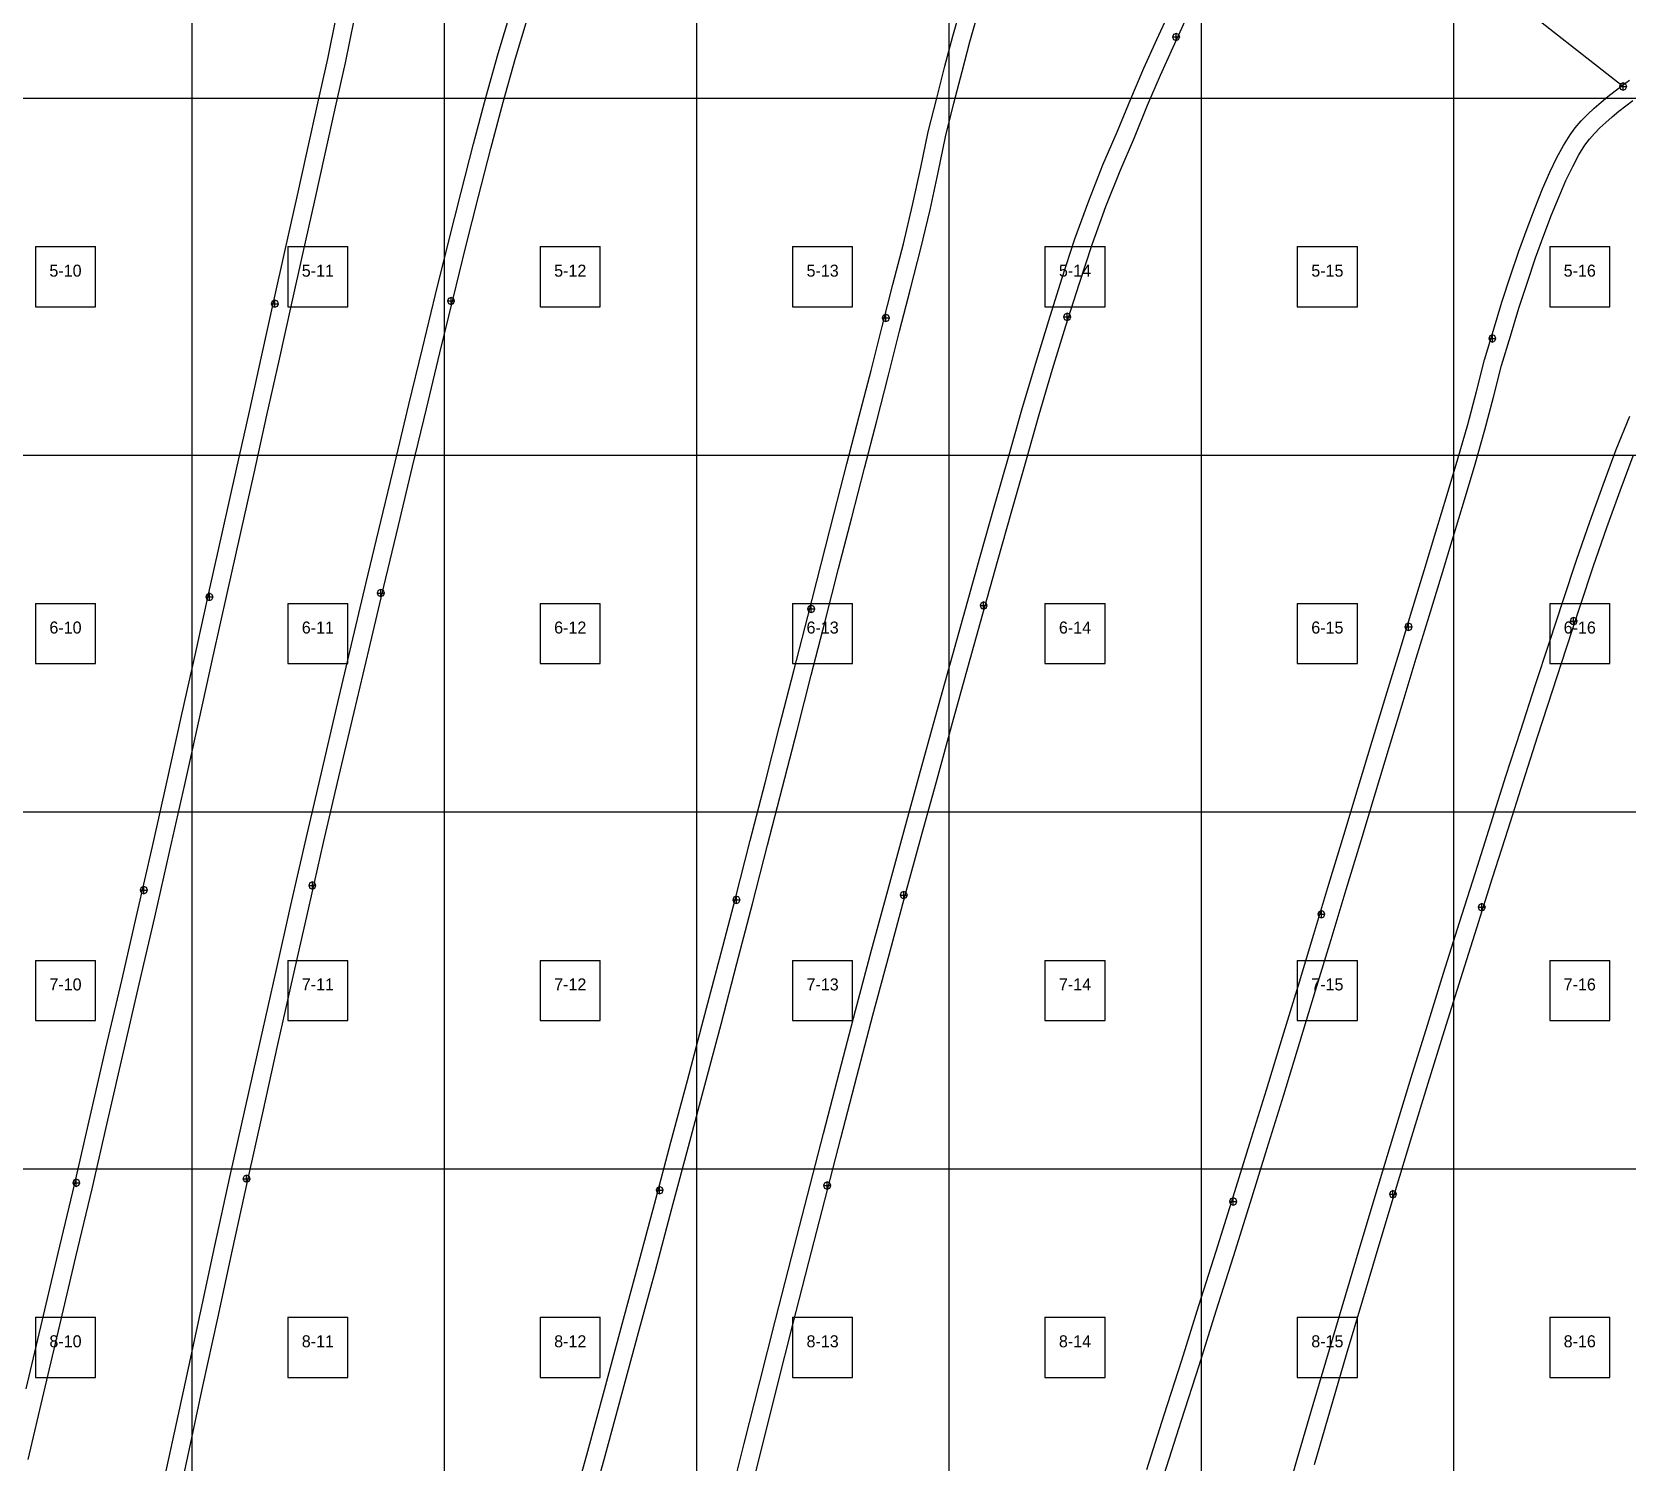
# Model space of a CAD drawing. Header units: metres. Extents: x 0 to 4830, y -2970 to 0.
# Drawn here: x 1967 to 3294, y -2323 to -1133 of the extents above; entities that cross this region are included whole.
import ezdxf
from ezdxf.enums import TextEntityAlignment as Align

# ---------------------------------------------------------------- set-up
doc = ezdxf.new("R2010")
doc.units = ezdxf.units.M
doc.layers.add('default', color=7, linetype='Continuous')
doc.layers.add('TEXTLAYER', color=7, linetype='Continuous')

msp = doc.modelspace()

# ---------------------------------------------------------------- linework, layer by layer
at = {"color": 9}
for p, q in [((2100, -891), (2100, -1188)), ((2100, -891), (2100, -1188)), ((2310, -891), (2310, -1188)), ((2310, -891), (2310, -1188)), ((2520, -891), (2520, -1188)), ((2520, -891), (2520, -1188)), ((2730, -891), (2730, -1188)), ((2730, -891), (2730, -1188)), ((2940, -891), (2940, -1188)), ((2940, -891), (2940, -1188)), ((3150, -891), (3150, -1188)), ((3150, -891), (3150, -1188)), ((1890, -1188), (2100, -1188)), ((1890, -1188), (2100, -1188)), ((2100, -1188), (2310, -1188)), ((2100, -1188), (2100, -1485)), ((2100, -1188), (2310, -1188)), ((2100, -1188), (2100, -1485)), ((2310, -1188), (2520, -1188)), ((2310, -1188), (2310, -1485)), ((2310, -1188), (2520, -1188)), ((2310, -1188), (2310, -1485)), ((2520, -1188), (2730, -1188)), ((2520, -1188), (2520, -1485)), ((2520, -1188), (2730, -1188)), ((2520, -1188), (2520, -1485)), ((2730, -1188), (2940, -1188)), ((2730, -1188), (2730, -1485)), ((2730, -1188), (2940, -1188)), ((2730, -1188), (2730, -1485)), ((2940, -1188), (3150, -1188)), ((2940, -1188), (2940, -1485)), ((2940, -1188), (3150, -1188)), ((2940, -1188), (2940, -1485)), ((3150, -1188), (3360, -1188)), ((3150, -1188), (3150, -1485)), ((3150, -1188), (3360, -1188)), ((3150, -1188), (3150, -1485)), ((1970, -1311.5), (2020, -1311.5)), ((1970, -1311.5), (1970, -1361.5)), ((2020, -1361.5), (2020, -1311.5)), ((2180, -1311.5), (2230, -1311.5)), ((2180, -1311.5), (2180, -1361.5)), ((2230, -1361.5), (2230, -1311.5)), ((2390, -1311.5), (2440, -1311.5)), ((2390, -1311.5), (2390, -1361.5)), ((2440, -1361.5), (2440, -1311.5)), ((2600, -1311.5), (2650, -1311.5)), ((2600, -1311.5), (2600, -1361.5)), ((2650, -1361.5), (2650, -1311.5)), ((2810, -1311.5), (2860, -1311.5)), ((2810, -1311.5), (2810, -1361.5)), ((2860, -1361.5), (2860, -1311.5)), ((3020, -1311.5), (3070, -1311.5)), ((3020, -1311.5), (3020, -1361.5)), ((3070, -1361.5), (3070, -1311.5)), ((3230, -1311.5), (3280, -1311.5)), ((3230, -1311.5), (3230, -1361.5)), ((3280, -1361.5), (3280, -1311.5)), ((1970, -1361.5), (2020, -1361.5)), ((2180, -1361.5), (2230, -1361.5)), ((2390, -1361.5), (2440, -1361.5)), ((2600, -1361.5), (2650, -1361.5)), ((2810, -1361.5), (2860, -1361.5)), ((3020, -1361.5), (3070, -1361.5)), ((3230, -1361.5), (3280, -1361.5)), ((1890, -1485), (2100, -1485)), ((1890, -1485), (2100, -1485)), ((2100, -1485), (2310, -1485)), ((2100, -1485), (2100, -1782)), ((2100, -1485), (2310, -1485)), ((2100, -1485), (2100, -1782)), ((2310, -1485), (2520, -1485)), ((2310, -1485), (2310, -1782)), ((2310, -1485), (2520, -1485)), ((2310, -1485), (2310, -1782)), ((2520, -1485), (2730, -1485)), ((2520, -1485), (2520, -1782)), ((2520, -1485), (2730, -1485)), ((2520, -1485), (2520, -1782)), ((2730, -1485), (2940, -1485)), ((2730, -1485), (2730, -1782)), ((2730, -1485), (2940, -1485)), ((2730, -1485), (2730, -1782)), ((2940, -1485), (3150, -1485)), ((2940, -1485), (2940, -1782)), ((2940, -1485), (3150, -1485)), ((2940, -1485), (2940, -1782)), ((3150, -1485), (3360, -1485)), ((3150, -1485), (3150, -1782)), ((3150, -1485), (3360, -1485)), ((3150, -1485), (3150, -1782)), ((1970, -1608.5), (2020, -1608.5)), ((1970, -1608.5), (1970, -1658.5)), ((2020, -1658.5), (2020, -1608.5)), ((2180, -1608.5), (2230, -1608.5)), ((2180, -1608.5), (2180, -1658.5)), ((2230, -1658.5), (2230, -1608.5)), ((2390, -1608.5), (2440, -1608.5)), ((2390, -1608.5), (2390, -1658.5)), ((2440, -1658.5), (2440, -1608.5)), ((2600, -1608.5), (2650, -1608.5)), ((2600, -1608.5), (2600, -1658.5)), ((2650, -1658.5), (2650, -1608.5)), ((2810, -1608.5), (2860, -1608.5)), ((2810, -1608.5), (2810, -1658.5)), ((2860, -1658.5), (2860, -1608.5)), ((3020, -1608.5), (3070, -1608.5)), ((3020, -1608.5), (3020, -1658.5)), ((3070, -1658.5), (3070, -1608.5)), ((3230, -1608.5), (3280, -1608.5)), ((3230, -1608.5), (3230, -1658.5)), ((3280, -1658.5), (3280, -1608.5)), ((1970, -1658.5), (2020, -1658.5)), ((2180, -1658.5), (2230, -1658.5)), ((2390, -1658.5), (2440, -1658.5)), ((2600, -1658.5), (2650, -1658.5)), ((2810, -1658.5), (2860, -1658.5)), ((3020, -1658.5), (3070, -1658.5)), ((3230, -1658.5), (3280, -1658.5)), ((1890, -1782), (2100, -1782)), ((1890, -1782), (2100, -1782)), ((2100, -1782), (2310, -1782)), ((2100, -1782), (2100, -2079)), ((2100, -1782), (2310, -1782)), ((2100, -1782), (2100, -2079)), ((2310, -1782), (2520, -1782)), ((2310, -1782), (2310, -2079)), ((2310, -1782), (2520, -1782)), ((2310, -1782), (2310, -2079)), ((2520, -1782), (2730, -1782)), ((2520, -1782), (2520, -2079)), ((2520, -1782), (2730, -1782)), ((2520, -1782), (2520, -2079)), ((2730, -1782), (2940, -1782)), ((2730, -1782), (2730, -2079)), ((2730, -1782), (2940, -1782)), ((2730, -1782), (2730, -2079)), ((2940, -1782), (3150, -1782)), ((2940, -1782), (2940, -2079)), ((2940, -1782), (3150, -1782)), ((2940, -1782), (2940, -2079)), ((3150, -1782), (3360, -1782)), ((3150, -1782), (3150, -2079)), ((3150, -1782), (3360, -1782)), ((3150, -1782), (3150, -2079)), ((1970, -1905.5), (2020, -1905.5)), ((1970, -1905.5), (1970, -1955.5)), ((2020, -1955.5), (2020, -1905.5)), ((2180, -1905.5), (2230, -1905.5)), ((2180, -1905.5), (2180, -1955.5)), ((2230, -1955.5), (2230, -1905.5)), ((2390, -1905.5), (2440, -1905.5)), ((2390, -1905.5), (2390, -1955.5)), ((2440, -1955.5), (2440, -1905.5)), ((2600, -1905.5), (2650, -1905.5)), ((2600, -1905.5), (2600, -1955.5)), ((2650, -1955.5), (2650, -1905.5)), ((2810, -1905.5), (2860, -1905.5)), ((2810, -1905.5), (2810, -1955.5)), ((2860, -1955.5), (2860, -1905.5)), ((3020, -1905.5), (3070, -1905.5)), ((3020, -1905.5), (3020, -1955.5)), ((3070, -1955.5), (3070, -1905.5)), ((3230, -1905.5), (3280, -1905.5)), ((3230, -1905.5), (3230, -1955.5)), ((3280, -1955.5), (3280, -1905.5)), ((1970, -1955.5), (2020, -1955.5)), ((2180, -1955.5), (2230, -1955.5)), ((2390, -1955.5), (2440, -1955.5)), ((2600, -1955.5), (2650, -1955.5)), ((2810, -1955.5), (2860, -1955.5)), ((3020, -1955.5), (3070, -1955.5)), ((3230, -1955.5), (3280, -1955.5)), ((1890, -2079), (2100, -2079)), ((1890, -2079), (2100, -2079)), ((2100, -2079), (2310, -2079)), ((2100, -2079), (2100, -2376)), ((2100, -2079), (2310, -2079)), ((2100, -2079), (2100, -2376)), ((2310, -2079), (2520, -2079)), ((2310, -2079), (2310, -2376)), ((2310, -2079), (2520, -2079)), ((2310, -2079), (2310, -2376)), ((2520, -2079), (2730, -2079)), ((2520, -2079), (2520, -2376)), ((2520, -2079), (2730, -2079)), ((2520, -2079), (2520, -2376)), ((2730, -2079), (2940, -2079)), ((2730, -2079), (2730, -2376)), ((2730, -2079), (2940, -2079)), ((2730, -2079), (2730, -2376)), ((2940, -2079), (3150, -2079)), ((2940, -2079), (2940, -2376)), ((2940, -2079), (3150, -2079)), ((2940, -2079), (2940, -2376)), ((3150, -2079), (3360, -2079)), ((3150, -2079), (3150, -2376)), ((3150, -2079), (3360, -2079)), ((3150, -2079), (3150, -2376)), ((1970, -2202.5), (2020, -2202.5)), ((1970, -2202.5), (1970, -2252.5)), ((2020, -2252.5), (2020, -2202.5)), ((2180, -2202.5), (2230, -2202.5)), ((2180, -2202.5), (2180, -2252.5)), ((2230, -2252.5), (2230, -2202.5)), ((2390, -2202.5), (2440, -2202.5)), ((2390, -2202.5), (2390, -2252.5)), ((2440, -2252.5), (2440, -2202.5)), ((2600, -2202.5), (2650, -2202.5)), ((2600, -2202.5), (2600, -2252.5)), ((2650, -2252.5), (2650, -2202.5)), ((2810, -2202.5), (2860, -2202.5)), ((2810, -2202.5), (2810, -2252.5)), ((2860, -2252.5), (2860, -2202.5)), ((3020, -2202.5), (3070, -2202.5)), ((3020, -2202.5), (3020, -2252.5)), ((3070, -2252.5), (3070, -2202.5)), ((3230, -2202.5), (3280, -2202.5)), ((3230, -2202.5), (3230, -2252.5)), ((3280, -2252.5), (3280, -2202.5)), ((1970, -2252.5), (2020, -2252.5)), ((2180, -2252.5), (2230, -2252.5)), ((2390, -2252.5), (2440, -2252.5)), ((2600, -2252.5), (2650, -2252.5)), ((2810, -2252.5), (2860, -2252.5)), ((3020, -2252.5), (3070, -2252.5)), ((3230, -2252.5), (3280, -2252.5))]:
    msp.add_line(p, q, dxfattribs=at)
at = {"layer": 'default', "color": 7, "linetype": 'Continuous'}
for p, q in [((3039.2, -980.8), (3290.4, -1177.3)), ((2733.3, -1136.4), (2739.9, -1113.1)), ((2213.3, -1155.1), (2220.6, -1119.5)), ((2227.9, -1158.5), (2235.2, -1122.9)), ((2355, -1150.7), (2365.6, -1115.7)), ((2369.5, -1154.6), (2380.1, -1119.7)), ((2747.6, -1141), (2754.1, -1117.9)), ((2903.1, -1139), (2913.4, -1116.8)), ((2916.6, -1145.4), (2926.7, -1123.5)), ((2726.7, -1161.4), (2733.3, -1136.4)), ((2741.1, -1165.8), (2747.6, -1141)), ((2892.4, -1162.9), (2903.1, -1139)), ((2917, -1134.9), (2916.1, -1137)), ((2916.1, -1137), (2917, -1139.2)), ((2916.1, -1137), (2922.1, -1137)), ((2919.1, -1134), (2917, -1134.9)), ((2917, -1139.2), (2919.1, -1140)), ((2921.2, -1134.9), (2919.1, -1134)), ((2919.1, -1140), (2919.1, -1134)), ((2919.1, -1140), (2921.2, -1139.2)), ((2922.1, -1137), (2921.2, -1134.9)), ((2921.2, -1139.2), (2922.1, -1137)), ((2344.8, -1187.5), (2355, -1150.7)), ((2359.3, -1191.3), (2369.5, -1154.6)), ((2906.1, -1168.9), (2916.6, -1145.4)), ((2205, -1192.2), (2213.3, -1155.1)), ((2219.7, -1195.5), (2227.9, -1158.5)), ((2719.9, -1187.9), (2726.7, -1161.4)), ((2734.3, -1192.2), (2741.1, -1165.8)), ((2881.6, -1188.4), (2892.4, -1162.9)), ((2895.4, -1193.9), (2906.1, -1168.9)), ((3284.4, -1181.9), (3290.4, -1177.3)), ((3289, -1176.1), (3288.1, -1178.3)), ((3288.1, -1178.3), (3289, -1180.4)), ((3288.1, -1178.3), (3294.1, -1178.3)), ((3291.1, -1175.3), (3289, -1176.1)), ((3289, -1180.4), (3291.1, -1181.3)), ((3290.4, -1177.3), (3296.4, -1172.9)), ((3293.2, -1176.1), (3291.1, -1175.3)), ((3291.1, -1181.3), (3291.1, -1175.3)), ((3291.1, -1181.3), (3293.2, -1180.4)), ((3294.1, -1178.3), (3293.2, -1176.1)), ((3293.2, -1180.4), (3294.1, -1178.3)), ((2196.5, -1230.9), (2205, -1192.2)), ((2334.5, -1226), (2344.8, -1187.5)), ((2349, -1229.7), (2359.3, -1191.3)), ((2712.9, -1215.9), (2719.9, -1187.9)), ((2727.3, -1220.1), (2734.3, -1192.2)), ((2870.5, -1215.4), (2881.6, -1188.4)), ((2884.5, -1220.6), (2895.4, -1193.9)), ((3267, -1196.4), (3272.7, -1191.4)), ((3272.7, -1191.4), (3278.5, -1186.6)), ((3278.5, -1186.6), (3284.4, -1181.9)), ((3287.6, -1198.9), (3293.3, -1194.4)), ((3293.3, -1194.4), (3299.1, -1190)), ((2211.1, -1234.2), (2219.7, -1195.5)), ((3251.3, -1212.5), (3256.2, -1206.8)), ((3256.2, -1206.8), (3261.5, -1201.5)), ((3261.5, -1201.5), (3267, -1196.4)), ((3276.8, -1208.1), (3282.1, -1203.5)), ((3282.1, -1203.5), (3287.6, -1198.9)), ((2706.7, -1245.7), (2712.9, -1215.9)), ((2721.2, -1249.7), (2727.3, -1220.1)), ((2858.3, -1243.5), (2870.5, -1215.4)), ((2872.5, -1248.4), (2884.5, -1220.6)), ((3241.4, -1227.3), (3246.9, -1218.5)), ((3246.9, -1218.5), (3251.3, -1212.5)), ((3263.1, -1222.2), (3267.2, -1217.4)), ((3267.2, -1217.4), (3271.8, -1212.7)), ((3271.8, -1212.7), (3276.8, -1208.1)), ((2187.6, -1271.2), (2196.5, -1230.9)), ((2202.2, -1274.5), (2211.1, -1234.2)), ((2324.1, -1266.1), (2334.5, -1226)), ((2338.6, -1269.7), (2349, -1229.7)), ((3235.9, -1237.4), (3241.4, -1227.3)), ((3254.3, -1235.1), (3259.3, -1227.2)), ((3259.3, -1227.2), (3263.1, -1222.2)), ((2699.9, -1276.9), (2706.7, -1245.7)), ((2846.4, -1273.4), (2858.3, -1243.5)), ((3230.1, -1249.6), (3235.9, -1237.4)), ((3243.5, -1256.4), (3249.2, -1244.7)), ((3249.2, -1244.7), (3254.3, -1235.1)), ((2714.4, -1280.8), (2721.2, -1249.7)), ((2860.6, -1278.1), (2872.5, -1248.4)), ((3224.1, -1263.4), (3230.1, -1249.6)), ((3237.8, -1269.8), (3243.5, -1256.4)), ((2178.2, -1313.1), (2187.6, -1271.2)), ((2313.6, -1307.9), (2324.1, -1266.1)), ((2328.2, -1311.4), (2338.6, -1269.7)), ((2835, -1305), (2846.4, -1273.4)), ((3217.8, -1279), (3224.1, -1263.4)), ((3231.6, -1285.1), (3237.8, -1269.8)), ((2192.8, -1316.4), (2202.2, -1274.5)), ((2692.2, -1309.2), (2699.9, -1276.9)), ((2706.7, -1313.1), (2714.4, -1280.8)), ((2849.3, -1309.6), (2860.6, -1278.1)), ((3211.2, -1296.3), (3217.8, -1279)), ((3225.1, -1302.1), (3231.6, -1285.1)), ((3204.3, -1315.2), (3211.2, -1296.3)), ((2168.4, -1356.7), (2178.2, -1313.1)), ((2302.9, -1351.3), (2313.6, -1307.9)), ((2317.5, -1354.8), (2328.2, -1311.4)), ((2683.5, -1342.9), (2692.2, -1309.2)), ((2698, -1346.7), (2706.7, -1313.1)), ((2824.1, -1338.3), (2835, -1305)), ((2838.4, -1342.7), (2849.3, -1309.6)), ((3218.3, -1320.8), (3225.1, -1302.1)), ((2183.1, -1360), (2192.8, -1316.4)), ((3197.4, -1335.7), (3204.3, -1315.2)), ((3211.4, -1341), (3218.3, -1320.8)), ((2813.1, -1373), (2824.1, -1338.3)), ((3190.3, -1357.6), (3197.4, -1335.7)), ((2292, -1396.3), (2302.9, -1351.3)), ((2315.8, -1353.7), (2313.7, -1354.6)), ((2317.9, -1354.6), (2315.8, -1353.7)), ((2315.8, -1359.7), (2315.8, -1353.7)), ((2674.6, -1378), (2683.5, -1342.9)), ((2689.1, -1381.8), (2698, -1346.7)), ((2827.5, -1377.4), (2838.4, -1342.7)), ((3204.4, -1362.8), (3211.4, -1341)), ((2158.4, -1401.9), (2168.4, -1356.7)), ((2167, -1356.9), (2166.2, -1359)), ((2166.2, -1359), (2167, -1361.1)), ((2166.2, -1359), (2172.2, -1359)), ((2169.2, -1356), (2167, -1356.9)), ((2167, -1361.1), (2169.2, -1362)), ((2171.3, -1356.9), (2169.2, -1356)), ((2169.2, -1362), (2169.2, -1356)), ((2169.2, -1362), (2171.3, -1361.1)), ((2172.2, -1359), (2171.3, -1356.9)), ((2171.3, -1361.1), (2172.2, -1359)), ((2173, -1405.1), (2183.1, -1360)), ((2306.6, -1399.8), (2317.5, -1354.8)), ((2313.7, -1354.6), (2312.8, -1356.7)), ((2312.8, -1356.7), (2313.7, -1358.9)), ((2312.8, -1356.7), (2318.8, -1356.7)), ((2313.7, -1358.9), (2315.8, -1359.7)), ((2315.8, -1359.7), (2317.9, -1358.9)), ((2318.8, -1356.7), (2317.9, -1354.6)), ((2317.9, -1358.9), (2318.8, -1356.7)), ((2828.5, -1367), (2826.4, -1367.9)), ((2830.7, -1367.9), (2828.5, -1367)), ((2828.5, -1373), (2828.5, -1367)), ((3183.1, -1381), (3190.3, -1357.6)), ((3197.3, -1386), (3204.4, -1362.8)), ((2665.3, -1414.6), (2674.6, -1378)), ((2675.5, -1368.7), (2674.6, -1370.8)), ((2674.6, -1370.8), (2675.5, -1373)), ((2674.6, -1370.8), (2680.6, -1370.8)), ((2677.6, -1367.8), (2675.5, -1368.7)), ((2675.5, -1373), (2677.6, -1373.8)), ((2679.8, -1368.7), (2677.6, -1367.8)), ((2677.6, -1373.8), (2677.6, -1367.8)), ((2677.6, -1373.8), (2679.8, -1373)), ((2680.6, -1370.8), (2679.8, -1368.7)), ((2679.8, -1373), (2680.6, -1370.8)), ((2802, -1409.3), (2813.1, -1373)), ((2816.4, -1413.6), (2827.5, -1377.4)), ((2826.4, -1367.9), (2825.5, -1370)), ((2825.5, -1370), (2826.4, -1372.1)), ((2825.5, -1370), (2831.5, -1370)), ((2826.4, -1372.1), (2828.5, -1373)), ((2828.5, -1373), (2830.7, -1372.1)), ((2831.5, -1370), (2830.7, -1367.9)), ((2830.7, -1372.1), (2831.5, -1370)), ((2679.8, -1418.4), (2689.1, -1381.8)), ((3175.7, -1405.7), (3183.1, -1381)), ((3180.2, -1385.8), (3179.3, -1387.9)), ((3179.3, -1387.9), (3180.2, -1390)), ((3179.3, -1387.9), (3185.3, -1387.9)), ((3182.3, -1384.9), (3180.2, -1385.8)), ((3180.2, -1390), (3182.3, -1390.9)), ((3184.4, -1385.8), (3182.3, -1384.9)), ((3182.3, -1390.9), (3182.3, -1384.9)), ((3182.3, -1390.9), (3184.4, -1390)), ((3185.3, -1387.9), (3184.4, -1385.8)), ((3184.4, -1390), (3185.3, -1387.9)), ((3189.9, -1410.5), (3197.3, -1386)), ((2148, -1448.6), (2158.4, -1401.9)), ((2162.6, -1451.9), (2173, -1405.1)), ((2280.7, -1442.9), (2292, -1396.3)), ((2295.3, -1446.4), (2306.6, -1399.8)), ((3169.1, -1432.1), (3175.7, -1405.7)), ((2655.4, -1452.7), (2665.3, -1414.6)), ((2670, -1456.4), (2679.8, -1418.4)), ((2790.9, -1447.2), (2802, -1409.3)), ((2805.3, -1451.3), (2816.4, -1413.6)), ((3183.3, -1436.7), (3189.9, -1410.5)), ((3161.8, -1459.6), (3169.1, -1432.1)), ((2269.2, -1490.9), (2280.7, -1442.9)), ((2283.8, -1494.4), (2295.3, -1446.4)), ((3176.1, -1464.1), (3183.3, -1436.7)), ((2137.2, -1496.8), (2148, -1448.6)), ((2151.9, -1500), (2162.6, -1451.9)), ((2645.2, -1492.3), (2655.4, -1452.7)), ((2659.8, -1496), (2670, -1456.4)), ((2779.6, -1486.6), (2790.9, -1447.2)), ((2794, -1490.7), (2805.3, -1451.3)), ((3153.6, -1488.2), (3161.8, -1459.6)), ((3285.4, -1480.4), (3296.7, -1452.6)), ((3168, -1492.6), (3176.1, -1464.1)), ((2768, -1527.3), (2779.6, -1486.6)), ((3274.5, -1509.8), (3285.4, -1480.4)), ((3288.6, -1514.8), (3299.5, -1485.6)), ((2126.2, -1546.3), (2137.2, -1496.8)), ((2257.4, -1540.2), (2269.2, -1490.9)), ((2272, -1543.7), (2283.8, -1494.4)), ((2634.7, -1533.3), (2645.2, -1492.3)), ((2649.2, -1537), (2659.8, -1496)), ((2782.4, -1531.4), (2794, -1490.7)), ((3144.6, -1517.8), (3153.6, -1488.2)), ((3159, -1522.3), (3168, -1492.6)), ((2140.8, -1549.5), (2151.9, -1500)), ((3263.4, -1540.4), (3274.5, -1509.8)), ((3135.3, -1548.8), (3144.6, -1517.8)), ((3149.6, -1553.2), (3159, -1522.3)), ((3277.6, -1545.3), (3288.6, -1514.8)), ((2623.8, -1575.7), (2634.7, -1533.3)), ((2638.3, -1579.4), (2649.2, -1537)), ((2756.1, -1569.5), (2768, -1527.3)), ((2770.5, -1573.6), (2782.4, -1531.4)), ((2114.9, -1597.1), (2126.2, -1546.3)), ((2129.5, -1600.3), (2140.8, -1549.5)), ((2245.3, -1590.9), (2257.4, -1540.2)), ((2259.9, -1594.3), (2272, -1543.7)), ((3125.5, -1581.1), (3135.3, -1548.8)), ((3252.3, -1572.5), (3263.4, -1540.4)), ((3266.5, -1577.2), (3277.6, -1545.3)), ((3139.9, -1585.4), (3149.6, -1553.2)), ((2612.6, -1619.4), (2623.8, -1575.7)), ((2627.1, -1623.2), (2638.3, -1579.4)), ((2743.9, -1613.1), (2756.1, -1569.5)), ((2758.3, -1617.1), (2770.5, -1573.6)), ((3241.1, -1605.9), (3252.3, -1572.5)), ((3255.4, -1610.6), (3266.5, -1577.2)), ((2233, -1642.7), (2245.3, -1590.9)), ((3115.3, -1614.6), (3125.5, -1581.1)), ((3129.7, -1619), (3139.9, -1585.4)), ((2103.4, -1649), (2114.9, -1597.1)), ((2112.7, -1600.9), (2111.8, -1603)), ((2111.8, -1603), (2117.8, -1603)), ((2111.8, -1603), (2112.7, -1605.1)), ((2114.8, -1600), (2112.7, -1600.9)), ((2112.7, -1605.1), (2114.8, -1606)), ((2116.9, -1600.9), (2114.8, -1600)), ((2114.8, -1606), (2114.8, -1600)), ((2114.8, -1606), (2116.9, -1605.1)), ((2117.8, -1603), (2116.9, -1600.9)), ((2116.9, -1605.1), (2117.8, -1603)), ((2118, -1652.3), (2129.5, -1600.3)), ((2247.6, -1646.1), (2259.9, -1594.3)), ((2255.3, -1597.7), (2254.4, -1599.8)), ((2254.4, -1599.8), (2255.3, -1601.9)), ((2254.4, -1599.8), (2260.4, -1599.8)), ((2257.4, -1596.8), (2255.3, -1597.7)), ((2255.3, -1601.9), (2257.4, -1602.8)), ((2259.5, -1597.7), (2257.4, -1596.8)), ((2257.4, -1602.8), (2257.4, -1596.8)), ((2257.4, -1602.8), (2259.5, -1601.9)), ((2260.4, -1599.8), (2259.5, -1597.7)), ((2259.5, -1601.9), (2260.4, -1599.8)), ((3229.7, -1640.6), (3241.1, -1605.9)), ((2613.3, -1610.9), (2612.5, -1613)), ((2612.5, -1613), (2613.3, -1615.1)), ((2612.5, -1613), (2618.5, -1613)), ((2615.5, -1610), (2613.3, -1610.9)), ((2613.3, -1615.1), (2615.5, -1616)), ((2617.6, -1610.9), (2615.5, -1610)), ((2615.5, -1616), (2615.5, -1610)), ((2615.5, -1616), (2617.6, -1615.1)), ((2618.5, -1613), (2617.6, -1610.9)), ((2617.6, -1615.1), (2618.5, -1613)), ((2731.4, -1657.8), (2743.9, -1613.1)), ((2745.8, -1661.8), (2758.3, -1617.1)), ((2756.9, -1608.1), (2756, -1610.2)), ((2756, -1610.2), (2756.9, -1612.3)), ((2756, -1610.2), (2762, -1610.2)), ((2759, -1607.2), (2756.9, -1608.1)), ((2756.9, -1612.3), (2759, -1613.2)), ((2761.1, -1608.1), (2759, -1607.2)), ((2759, -1613.2), (2759, -1607.2)), ((2759, -1613.2), (2761.1, -1612.3)), ((2762, -1610.2), (2761.1, -1608.1)), ((2761.1, -1612.3), (2762, -1610.2)), ((3104.7, -1649.5), (3115.3, -1614.6)), ((3119, -1653.9), (3129.7, -1619)), ((3243.9, -1645.3), (3255.4, -1610.6)), ((2601, -1664.4), (2612.6, -1619.4)), ((2615.5, -1668.1), (2627.1, -1623.2)), ((3110.4, -1625.8), (3109.5, -1627.9)), ((3109.5, -1627.9), (3110.4, -1630)), ((3109.5, -1627.9), (3115.5, -1627.9)), ((3112.5, -1624.9), (3110.4, -1625.8)), ((3110.4, -1630), (3112.5, -1630.9)), ((3114.6, -1625.8), (3112.5, -1624.9)), ((3112.5, -1630.9), (3112.5, -1624.9)), ((3112.5, -1630.9), (3114.6, -1630)), ((3115.5, -1627.9), (3114.6, -1625.8)), ((3114.6, -1630), (3115.5, -1627.9)), ((3247.8, -1621.1), (3246.9, -1623.2)), ((3246.9, -1623.2), (3247.8, -1625.4)), ((3246.9, -1623.2), (3252.9, -1623.2)), ((3249.9, -1620.2), (3247.8, -1621.1)), ((3247.8, -1625.4), (3249.9, -1626.2)), ((3252, -1621.1), (3249.9, -1620.2)), ((3249.9, -1626.2), (3249.9, -1620.2)), ((3249.9, -1626.2), (3252, -1625.4)), ((3252.9, -1623.2), (3252, -1621.1)), ((3252, -1625.4), (3252.9, -1623.2)), ((2220.5, -1695.6), (2233, -1642.7)), ((3218, -1676.7), (3229.7, -1640.6)), ((3232.3, -1681.3), (3243.9, -1645.3)), ((2091.6, -1702), (2103.4, -1649)), ((2106.2, -1705.3), (2118, -1652.3)), ((2235.1, -1699), (2247.6, -1646.1)), ((2718.7, -1703.7), (2731.4, -1657.8)), ((3093.7, -1685.7), (3104.7, -1649.5)), ((3108.1, -1690.1), (3119, -1653.9)), ((2589.2, -1710.5), (2601, -1664.4)), ((2603.7, -1714.2), (2615.5, -1668.1)), ((2733.1, -1707.7), (2745.8, -1661.8)), ((3082.4, -1723.1), (3093.7, -1685.7)), ((3206, -1713.9), (3218, -1676.7)), ((3220.2, -1718.5), (3232.3, -1681.3)), ((2207.9, -1749.4), (2220.5, -1695.6)), ((2222.5, -1752.8), (2235.1, -1699)), ((3096.7, -1727.5), (3108.1, -1690.1)), ((2079.6, -1756), (2091.6, -1702)), ((2094.2, -1759.2), (2106.2, -1705.3)), ((2577.1, -1757.7), (2589.2, -1710.5)), ((2705.7, -1750.7), (2718.7, -1703.7)), ((2720.2, -1754.6), (2733.1, -1707.7)), ((2591.6, -1761.4), (2603.7, -1714.2)), ((3070.7, -1761.7), (3082.4, -1723.1)), ((3193.6, -1752.3), (3206, -1713.9)), ((3207.9, -1756.9), (3220.2, -1718.5)), ((3085, -1766.1), (3096.7, -1727.5)), ((2195.2, -1804.1), (2207.9, -1749.4)), ((2692.5, -1798.6), (2705.7, -1750.7)), ((2067.3, -1810.7), (2079.6, -1756)), ((2081.9, -1814), (2094.2, -1759.2)), ((2209.8, -1807.5), (2222.5, -1752.8)), ((2564.7, -1805.8), (2577.1, -1757.7)), ((2579.2, -1809.5), (2591.6, -1761.4)), ((2707, -1802.6), (2720.2, -1754.6)), ((3058.6, -1801.4), (3070.7, -1761.7)), ((3181, -1791.8), (3193.6, -1752.3)), ((3195.3, -1796.4), (3207.9, -1756.9)), ((3073, -1805.7), (3085, -1766.1)), ((3168.2, -1832.4), (3181, -1791.8)), ((2182.5, -1859.5), (2195.2, -1804.1)), ((2679.2, -1847.4), (2692.5, -1798.6)), ((2693.6, -1851.3), (2707, -1802.6)), ((3046.3, -1842), (3058.6, -1801.4)), ((3182.5, -1836.9), (3195.3, -1796.4)), ((2054.6, -1866.2), (2067.3, -1810.7)), ((2069.3, -1869.4), (2081.9, -1814)), ((2197.1, -1862.9), (2209.8, -1807.5)), ((2552.1, -1854.8), (2564.7, -1805.8)), ((2566.7, -1858.5), (2579.2, -1809.5)), ((3060.7, -1846.4), (3073, -1805.7)), ((2058.1, -1844.9), (2057.2, -1847)), ((2060.2, -1844), (2058.1, -1844.9)), ((2062.4, -1844.9), (2060.2, -1844)), ((2060.2, -1850), (2060.2, -1844)), ((2063.2, -1847), (2062.4, -1844.9)), ((2198.3, -1841.1), (2197.4, -1843.2)), ((2197.4, -1843.2), (2198.3, -1845.4)), ((2197.4, -1843.2), (2203.4, -1843.2)), ((2200.4, -1840.2), (2198.3, -1841.1)), ((2202.5, -1841.1), (2200.4, -1840.2)), ((2200.4, -1846.2), (2200.4, -1840.2)), ((2203.4, -1843.2), (2202.5, -1841.1)), ((2202.5, -1845.4), (2203.4, -1843.2)), ((3033.7, -1883.7), (3046.3, -1842)), ((3155, -1873.9), (3168.2, -1832.4)), ((3169.3, -1878.4), (3182.5, -1836.9)), ((2057.2, -1847), (2058.1, -1849.1)), ((2057.2, -1847), (2063.2, -1847)), ((2058.1, -1849.1), (2060.2, -1850)), ((2060.2, -1850), (2062.4, -1849.1)), ((2062.4, -1849.1), (2063.2, -1847)), ((2198.3, -1845.4), (2200.4, -1846.2)), ((2200.4, -1846.2), (2202.5, -1845.4)), ((2539.2, -1904.5), (2552.1, -1854.8)), ((2551.2, -1853), (2550.3, -1855.1)), ((2550.3, -1855.1), (2551.2, -1857.2)), ((2550.3, -1855.1), (2556.3, -1855.1)), ((2553.3, -1852.1), (2551.2, -1853)), ((2551.2, -1857.2), (2553.3, -1858.1)), ((2555.4, -1853), (2553.3, -1852.1)), ((2553.3, -1858.1), (2553.3, -1852.1)), ((2553.3, -1858.1), (2555.4, -1857.2)), ((2556.3, -1855.1), (2555.4, -1853)), ((2555.4, -1857.2), (2556.3, -1855.1)), ((2665.8, -1897), (2679.2, -1847.4)), ((2680.3, -1900.9), (2693.6, -1851.3)), ((2690.3, -1849), (2689.5, -1851.2)), ((2689.5, -1851.2), (2690.3, -1853.3)), ((2689.5, -1851.2), (2695.5, -1851.2)), ((2692.5, -1848.2), (2690.3, -1849)), ((2690.3, -1853.3), (2692.5, -1854.2)), ((2694.6, -1849), (2692.5, -1848.2)), ((2692.5, -1854.2), (2692.5, -1848.2)), ((2692.5, -1854.2), (2694.6, -1853.3)), ((2695.5, -1851.2), (2694.6, -1849)), ((2694.6, -1853.3), (2695.5, -1851.2)), ((3048.1, -1888), (3060.7, -1846.4)), ((2041.8, -1922.2), (2054.6, -1866.2)), ((2056.4, -1925.4), (2069.3, -1869.4)), ((2169.9, -1915.6), (2182.5, -1859.5)), ((2184.5, -1919), (2197.1, -1862.9)), ((2553.7, -1908.2), (2566.7, -1858.5)), ((3037.9, -1865), (3037, -1867.1)), ((3037, -1867.1), (3037.9, -1869.3)), ((3037, -1867.1), (3043, -1867.1)), ((3040, -1864.1), (3037.9, -1865)), ((3037.9, -1869.3), (3040, -1870.1)), ((3042.1, -1865), (3040, -1864.1)), ((3040, -1870.1), (3040, -1864.1)), ((3040, -1870.1), (3042.1, -1869.3)), ((3043, -1867.1), (3042.1, -1865)), ((3042.1, -1869.3), (3043, -1867.1)), ((3171.4, -1859.2), (3170.5, -1861.3)), ((3170.5, -1861.3), (3171.4, -1863.4)), ((3170.5, -1861.3), (3176.5, -1861.3)), ((3173.5, -1858.3), (3171.4, -1859.2)), ((3171.4, -1863.4), (3173.5, -1864.3)), ((3175.6, -1859.2), (3173.5, -1858.3)), ((3173.5, -1864.3), (3173.5, -1858.3)), ((3173.5, -1864.3), (3175.6, -1863.4)), ((3176.5, -1861.3), (3175.6, -1859.2)), ((3175.6, -1863.4), (3176.5, -1861.3)), ((3020.9, -1926.1), (3033.7, -1883.7)), ((3141.7, -1916.2), (3155, -1873.9)), ((3156, -1920.7), (3169.3, -1878.4)), ((2652.4, -1947.3), (2665.8, -1897)), ((3035.2, -1930.5), (3048.1, -1888)), ((2526, -1954.8), (2539.2, -1904.5)), ((2540.5, -1958.5), (2553.7, -1908.2)), ((2666.9, -1951.2), (2680.3, -1900.9)), ((2028.7, -1978.6), (2041.8, -1922.2)), ((2157.2, -1972.1), (2169.9, -1915.6)), ((2171.8, -1975.5), (2184.5, -1919)), ((3128.2, -1959.3), (3141.7, -1916.2)), ((3142.5, -1963.8), (3156, -1920.7)), ((2043.3, -1981.9), (2056.4, -1925.4)), ((3007.8, -1969.3), (3020.9, -1926.1)), ((3022.1, -1973.7), (3035.2, -1930.5)), ((2639.1, -1998.2), (2652.4, -1947.3)), ((2512.5, -2005.6), (2526, -1954.8)), ((2527, -2009.3), (2540.5, -1958.5)), ((2653.6, -2002.1), (2666.9, -1951.2)), ((3114.6, -2003.1), (3128.2, -1959.3)), ((3128.9, -2007.6), (3142.5, -1963.8)), ((2144.5, -2029), (2157.2, -1972.1)), ((2159.1, -2032.4), (2171.8, -1975.5)), ((2994.3, -2013.2), (3007.8, -1969.3)), ((3008.7, -2017.5), (3022.1, -1973.7)), ((2015.6, -2035.4), (2028.7, -1978.6)), ((2030.2, -2038.6), (2043.3, -1981.9)), ((2625.8, -2049.5), (2639.1, -1998.2)), ((2640.2, -2053.4), (2653.6, -2002.1)), ((3101, -2047.6), (3114.6, -2003.1)), ((2498.8, -2056.8), (2512.5, -2005.6)), ((2513.4, -2060.5), (2527, -2009.3)), ((2980.6, -2057.5), (2994.3, -2013.2)), ((2994.9, -2061.9), (3008.7, -2017.5)), ((3115.4, -2052), (3128.9, -2007.6)), ((2131.8, -2086), (2144.5, -2029)), ((2002.4, -2092.2), (2015.6, -2035.4)), ((2017.1, -2095.5), (2030.2, -2038.6)), ((2146.4, -2089.4), (2159.1, -2032.4)), ((2485.1, -2108.3), (2498.8, -2056.8)), ((2612.4, -2101.1), (2625.8, -2049.5)), ((2626.9, -2105), (2640.2, -2053.4)), ((3087.5, -2092.5), (3101, -2047.6)), ((3101.8, -2097), (3115.4, -2052)), ((2499.6, -2112), (2513.4, -2060.5)), ((2966.6, -2102.3), (2980.6, -2057.5)), ((2980.9, -2106.7), (2994.9, -2061.9)), ((1989, -2149.1), (2002.4, -2092.2)), ((2001.9, -2088.5), (2001, -2090.6)), ((2001, -2090.6), (2001.9, -2092.7)), ((2001, -2090.6), (2007, -2090.6)), ((2004, -2087.6), (2001.9, -2088.5)), ((2001.9, -2092.7), (2004, -2093.6)), ((2003.7, -2152.3), (2017.1, -2095.5)), ((2006.2, -2088.5), (2004, -2087.6)), ((2004, -2093.6), (2004, -2087.6)), ((2004, -2093.6), (2006.2, -2092.7)), ((2007, -2090.6), (2006.2, -2088.5)), ((2006.2, -2092.7), (2007, -2090.6)), ((2119.4, -2143), (2131.8, -2086)), ((2134, -2146.4), (2146.4, -2089.4)), ((2143.6, -2085.1), (2142.7, -2087.2)), ((2142.7, -2087.2), (2143.6, -2089.3)), ((2142.7, -2087.2), (2148.7, -2087.2)), ((2145.7, -2084.2), (2143.6, -2085.1)), ((2143.6, -2089.3), (2145.7, -2090.2)), ((2147.8, -2085.1), (2145.7, -2084.2)), ((2145.7, -2090.2), (2145.7, -2084.2)), ((2145.7, -2090.2), (2147.8, -2089.3)), ((2148.7, -2087.2), (2147.8, -2085.1)), ((2147.8, -2089.3), (2148.7, -2087.2)), ((2487.3, -2094.7), (2486.4, -2096.8)), ((2486.4, -2096.8), (2487.3, -2099)), ((2486.4, -2096.8), (2492.4, -2096.8)), ((2489.4, -2093.8), (2487.3, -2094.7)), ((2491.5, -2094.7), (2489.4, -2093.8)), ((2489.4, -2099.8), (2489.4, -2093.8)), ((2492.4, -2096.8), (2491.5, -2094.7)), ((2491.5, -2099), (2492.4, -2096.8)), ((2626.6, -2090.8), (2625.7, -2092.9)), ((2625.7, -2092.9), (2626.6, -2095)), ((2625.7, -2092.9), (2631.7, -2092.9)), ((2628.7, -2089.9), (2626.6, -2090.8)), ((2626.6, -2095), (2628.7, -2095.9)), ((2630.9, -2090.8), (2628.7, -2089.9)), ((2628.7, -2095.9), (2628.7, -2089.9)), ((2628.7, -2095.9), (2630.9, -2095)), ((2631.7, -2092.9), (2630.9, -2090.8)), ((2630.9, -2095), (2631.7, -2092.9)), ((3073.9, -2137.9), (3087.5, -2092.5)), ((3088.2, -2142.3), (3101.8, -2097)), ((3099.6, -2097.1), (3097.5, -2098)), ((3101.7, -2098), (3099.6, -2097.1)), ((3099.6, -2103.1), (3099.6, -2097.1)), ((2471.3, -2159.9), (2485.1, -2108.3)), ((2487.3, -2099), (2489.4, -2099.8)), ((2489.4, -2099.8), (2491.5, -2099)), ((2599, -2152.8), (2612.4, -2101.1)), ((2613.5, -2156.7), (2626.9, -2105)), ((2952.4, -2147.5), (2966.6, -2102.3)), ((2964.5, -2104), (2963.6, -2106.2)), ((2963.6, -2106.2), (2964.5, -2108.3)), ((2963.6, -2106.2), (2969.6, -2106.2)), ((2966.6, -2103.2), (2964.5, -2104)), ((2964.5, -2108.3), (2966.6, -2109.2)), ((2968.8, -2104), (2966.6, -2103.2)), ((2966.6, -2109.2), (2966.6, -2103.2)), ((2966.6, -2109.2), (2968.8, -2108.3)), ((2966.8, -2151.8), (2980.9, -2106.7)), ((2969.6, -2106.2), (2968.8, -2104)), ((2968.8, -2108.3), (2969.6, -2106.2)), ((3097.5, -2098), (3096.6, -2100.1)), ((3096.6, -2100.1), (3102.6, -2100.1)), ((3096.6, -2100.1), (3097.5, -2102.3)), ((3097.5, -2102.3), (3099.6, -2103.1)), ((3099.6, -2103.1), (3101.7, -2102.3)), ((3102.6, -2100.1), (3101.7, -2098)), ((3101.7, -2102.3), (3102.6, -2100.1)), ((2485.9, -2163.6), (2499.6, -2112)), ((1975.7, -2205.7), (1989, -2149.1)), ((2107, -2199.9), (2119.4, -2143)), ((2121.7, -2203.3), (2134, -2146.4)), ((2938.1, -2192.8), (2952.4, -2147.5)), ((3060.3, -2183.5), (3073.9, -2137.9)), ((3074.6, -2187.9), (3088.2, -2142.3)), ((1990.3, -2209), (2003.7, -2152.3)), ((2457.3, -2211.4), (2471.3, -2159.9)), ((2585.8, -2204.6), (2599, -2152.8)), ((2600.3, -2208.5), (2613.5, -2156.7)), ((2952.5, -2197.2), (2966.8, -2151.8)), ((2471.9, -2215.2), (2485.9, -2163.6)), ((3046.7, -2229.2), (3060.3, -2183.5)), ((3061, -2233.6), (3074.6, -2187.9)), ((2094.8, -2256.5), (2107, -2199.9)), ((2109.4, -2259.8), (2121.7, -2203.3)), ((2923.8, -2238.3), (2938.1, -2192.8)), ((2938.2, -2242.7), (2952.5, -2197.2)), ((1962.4, -2262), (1975.7, -2205.7)), ((1977.1, -2265.3), (1990.3, -2209)), ((2443.4, -2262.8), (2457.3, -2211.4)), ((2457.9, -2266.6), (2471.9, -2215.2)), ((2572.8, -2256.3), (2585.8, -2204.6)), ((2587.3, -2260.1), (2600.3, -2208.5)), ((3033.3, -2275), (3046.7, -2229.2)), ((2909.3, -2283.8), (2923.8, -2238.3)), ((2923.7, -2288.1), (2938.2, -2242.7)), ((3047.6, -2279.4), (3061, -2233.6)), ((2082.6, -2312.5), (2094.8, -2256.5)), ((2559.8, -2307.6), (2572.8, -2256.3)), ((1963.9, -2321), (1977.1, -2265.3)), ((2097.3, -2315.8), (2109.4, -2259.8)), ((2429.5, -2313.9), (2443.4, -2262.8)), ((2444, -2317.7), (2457.9, -2266.6)), ((2574.3, -2311.5), (2587.3, -2260.1)), ((3020, -2320.6), (3033.3, -2275)), ((3034.3, -2325), (3047.6, -2279.4)), ((2894.8, -2329.1), (2909.3, -2283.8)), ((2909.2, -2333.4), (2923.7, -2288.1)), ((2547.1, -2358.4), (2559.8, -2307.6)), ((2070.7, -2367.7), (2082.6, -2312.5)), ((2085.3, -2371), (2097.3, -2315.8)), ((2415.7, -2364.5), (2429.5, -2313.9)), ((2430.3, -2368.2), (2444, -2317.7)), ((2561.6, -2362.3), (2574.3, -2311.5)), ((3006.8, -2366), (3020, -2320.6))]:
    msp.add_line(p, q, dxfattribs=at)

# ---------------------------------------------------------------- texts
at = {"layer": 'TEXTLAYER', "color": 1}
for s, p in [('5-10', (1995, -1336.5)), ('5-11', (2205, -1336.5)), ('5-12', (2415, -1336.5)), ('5-13', (2625, -1336.5)), ('5-14', (2835, -1336.5)), ('5-15', (3045, -1336.5)), ('5-16', (3255, -1336.5)), ('6-10', (1995, -1633.5)), ('6-11', (2205, -1633.5)), ('6-12', (2415, -1633.5)), ('6-13', (2625, -1633.5)), ('6-14', (2835, -1633.5)), ('6-15', (3045, -1633.5)), ('6-16', (3255, -1633.5)), ('7-10', (1995, -1930.5)), ('7-11', (2205, -1930.5)), ('7-12', (2415, -1930.5)), ('7-13', (2625, -1930.5)), ('7-14', (2835, -1930.5)), ('7-15', (3045, -1930.5)), ('7-16', (3255, -1930.5)), ('8-10', (1995, -2227.5)), ('8-11', (2205, -2227.5)), ('8-12', (2415, -2227.5)), ('8-13', (2625, -2227.5)), ('8-14', (2835, -2227.5)), ('8-15', (3045, -2227.5)), ('8-16', (3255, -2227.5))]:
    msp.add_text(s, height=10, dxfattribs=at).set_placement(p, align=Align.CENTER)

doc.saveas('drawing.dxf')
